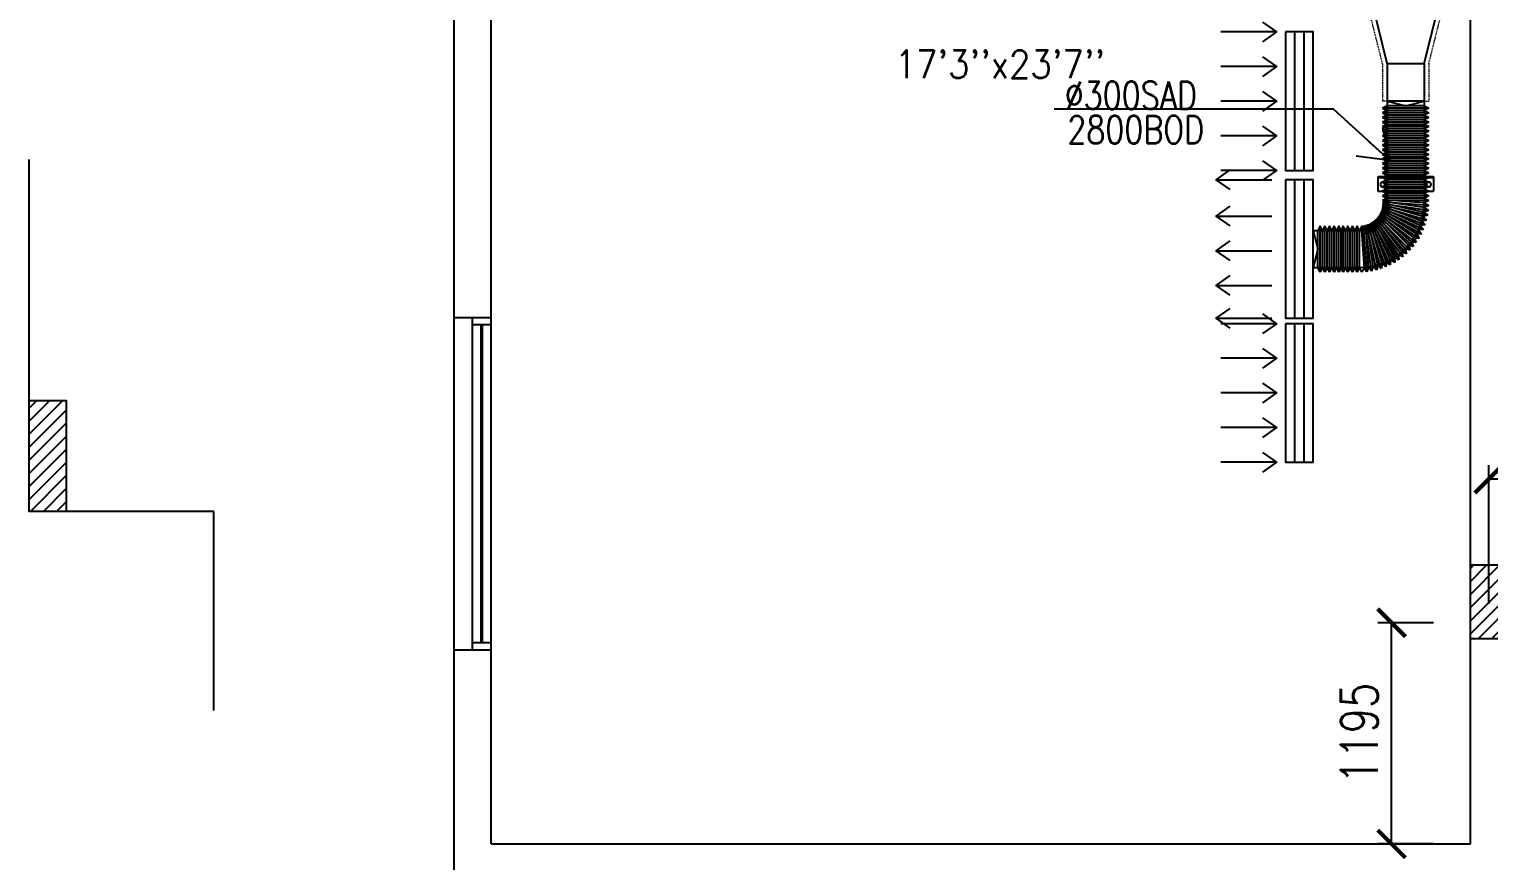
# Model space of a CAD drawing. Header units: millimetres. Extents: x -1288794 to 2153086, y -2701644 to -1428868.
# Drawn here: x 1822585 to 1830485, y -1502221 to -1497720 of the extents above; entities that cross this region are included whole.
import ezdxf

# ---------------------------------------------------------------- set-up
doc = ezdxf.new("R2010")
doc.units = ezdxf.units.MM
doc.header["$LTSCALE"] = 100
doc.header["$PDMODE"] = 34
doc.linetypes.add('DASHED2', pattern=[9.525, 6.35, -3.175])
doc.linetypes.add('HIDDEN', pattern=[9.525, 6.35, -3.175])
for name, color, linetype in [('A-ANNO-TEXT', 8, 'Continuous'), ('A-FLOR-OVHD', 4, 'DASHED2'), ('A-GLAZ', 5, 'Continuous'), ('A-WALL-FULL', 8, 'Continuous'), ('AC-SAD', 3, 'Continuous'), ('AC-SAD TEXT', 3, 'Continuous'), ('M-HANGER', 30, 'Continuous'), ('RAD DIF', 10, 'Continuous'), ('RETURN GRILL RIGHT', 1, 'Continuous'), ('S-COL- HACT.', 9, 'Continuous'), ('S-COL.', 8, 'Continuous'), ('SUPPLY GRILL RIGHT', 3, 'Continuous')]:
    doc.layers.add(name, color=color, linetype=linetype)
doc.layers.add('INSULATION', color=1, linetype='Continuous', lineweight=5)
doc.styles.add('ROMANS', font='romans.shx', dxfattribs={"width": 0.8})
doc.styles.add('SIMPLEX', font='simplex.shx', dxfattribs={"width": 0.8})
doc.dimstyles.new('100 of DIM2', dxfattribs={"dimscale": 0, "dimtxt": 200, "dimasz": 150, "dimexe": 75, "dimexo": 200, "dimgap": 75, "dimtad": 1, "dimdec": 0, "dimrnd": 5, "dimzin": 0, "dimdsep": 46, "dimtxsty": 'ROMANS', "dimblk": 'ARCHTICK', "dimcen": 100, "dimclrd": 94, "dimclre": 94, "dimclrt": 2, "dimadec": 0, "dimazin": 0, "dimtfac": 1, "dimtdec": 0, "dimtofl": 0, "dimtmove": 2, "dimatfit": 3, "dimldrblk": 'OPEN90', "dimfxl": 75, "dimtolj": 1, "dimtzin": 0, "dimarcsym": 0})

# ---------------------------------------------------------------- blocks, each defined once
blk = doc.blocks.new('W-180')
for p, q in [((1800, 100), (0, 100)), ((40, 0), (40, 100)), ((1760, 100), (1760, 0)), ((1800, 0), (0, 0))]:
    blk.add_line(p, q)
at = {"linetype": 'Continuous'}
for p, q in [((1760, 53), (40, 53)), ((1760, 47), (40, 47))]:
    blk.add_line(p, q, dxfattribs=at)
blk = doc.blocks.new('_ArchTick')
at = {"color": 0, "linetype": 'ByBlock', "const_width": 0.15}
blk.add_lwpolyline([(-0.5, -0.5), (0.5, 0.5)], dxfattribs=at)
blk = doc.blocks.new('*D710')
at = {"layer": 'Defpoints', "color": 0, "transparency": 16777216}
for p in [(1829959.3, -1500932.7), (1830385.3, -1500932.7), (1830385.3, -1502129.9)]:
    blk.add_point(p, dxfattribs=at)
at = {"layer": 'RAD DIF', "color": 94, "lineweight": -2, "transparency": 16777216}
for p, q in [((1830185.3, -1500932.7), (1829884.3, -1500932.7)), ((1829959.3, -1502129.9), (1829959.3, -1500932.7)), ((1830185.3, -1502129.9), (1829884.3, -1502129.9))]:
    blk.add_line(p, q, dxfattribs=at)
at = {"layer": 'RAD DIF', "color": 94, "lineweight": -2, "transparency": 16777216, "xscale": 150, "yscale": 150, "zscale": 150}
for p, rotation in [((1829959.3, -1500932.7), 90), ((1829959.3, -1502129.9), 270)]:
    blk.add_blockref('_ArchTick', p, dxfattribs=dict(at, rotation=rotation))
at = {"layer": 'RAD DIF', "color": 2, "transparency": 16777216, "insert": (1829784.3, -1501531.3), "char_height": 200, "attachment_point": 5, "rotation": 90, "style": 'ROMANS'}
blk.add_mtext('\\A1;1195', dxfattribs=at)
blk = doc.blocks.new('*D713')
at = {"layer": 'Defpoints', "color": 0, "transparency": 16777216}
for p in [(1830485.3, -1500155.3), (1830485.3, -1501029.9), (1832285.3, -1501029.9)]:
    blk.add_point(p, dxfattribs=at)
at = {"layer": 'RAD DIF', "color": 94, "lineweight": -2, "transparency": 16777216}
for p, q in [((1830485.3, -1500829.9), (1830485.3, -1500080.3)), ((1832285.3, -1500829.9), (1832285.3, -1500080.3)), ((1832285.3, -1500155.3), (1830485.3, -1500155.3))]:
    blk.add_line(p, q, dxfattribs=at)
at = {"layer": 'RAD DIF', "color": 94, "lineweight": -2, "transparency": 16777216, "xscale": 150, "yscale": 150, "zscale": 150, "rotation": 180}
blk.add_blockref('_ArchTick', (1830485.3, -1500155.3), dxfattribs=at)
at = {"layer": 'RAD DIF', "color": 94, "lineweight": -2, "transparency": 16777216, "xscale": 150, "yscale": 150, "zscale": 150}
blk.add_blockref('_ArchTick', (1832285.3, -1500155.3), dxfattribs=at)
at = {"layer": 'RAD DIF', "color": 2, "transparency": 16777216, "insert": (1831385.3, -1499980.3), "char_height": 200, "attachment_point": 5, "style": 'ROMANS'}
blk.add_mtext('\\A1;1800', dxfattribs=at)
blk = doc.blocks.new('*U659')
at = {"layer": 'AC-SAD'}
for p, q in [((-25, 0, 0), (-12.5, 25, 0)), ((-12.5, 25, 0), (-12.5, -225, 0)), ((-12.5, 25, 0), (0, 0, 0)), ((-25, 0, 0), (-25, -200, 0)), ((-25, -200, 0), (-12.5, -225, 0)), ((-12.5, -225, 0), (0, -200, 0))]:
    blk.add_line(p, q, dxfattribs=at)
blk = doc.blocks.new('*U660')
at = {"layer": 'AC-SAD', "color": 0, "linetype": 'ByBlock', "lineweight": -2, "transparency": 16777216}
for p, rotation in [((1830079.7, -1498849.2, 0), 237.2595545639541), ((1830092.4, -1498827.7, 0), 241.3521102434598), ((1830103.6, -1498805.3, 0), 245.4446659229654), ((1830113.2, -1498782.2, 0), 249.5372216024713), ((1830121.1, -1498758.5, 0), 253.6297772819771), ((1830127.3, -1498734.3, 0), 257.7223329614827), ((1830131.7, -1498709.7, 0), 261.8148886409884), ((1830134.4, -1498684.9, 0), 265.9074443204942), ((1830135.3, -1498659.9, 0), 270), ((1829810, -1499009, 0), 184.0563307303788), ((1829834.9, -1499006.3, 0), 188.1488864098845), ((1829859.5, -1499001.9, 0), 192.2414420893903), ((1829883.7, -1498995.8, 0), 196.3339977688963), ((1829907.4, -1498987.9, 0), 200.426553448402), ((1829930.5, -1498978.3, 0), 204.5191091279078), ((1829952.9, -1498967.1, 0), 208.6116648074137), ((1829974.4, -1498954.4, 0), 212.7042204869196), ((1829994.9, -1498940.1, 0), 216.7967761664252), ((1830014.4, -1498924.5, 0), 220.8893318459309), ((1830032.7, -1498907.4, 0), 224.9818875254366), ((1830049.7, -1498889.2, 0), 229.0744432049424), ((1830065.4, -1498869.7, 0), 233.1669988844482)]:
    blk.add_blockref('*U659', p, dxfattribs=dict(at, rotation=rotation))
blk = doc.blocks.new('*U420')
at = {"linetype": 'Continuous'}
for p, q in [((-37.5, -131.8), (-37.5, 168.2)), ((42.5, 168.2), (-37.5, 168.2)), ((37.5, -131.8), (37.5, 168.2)), ((42.5, -131.8), (42.5, 168.2)), ((42.5, 118.2), (-37.5, 118.2)), ((42.5, -81.8), (-37.5, -81.8)), ((42.5, -131.8), (-37.5, -131.8))]:
    blk.add_line(p, q, dxfattribs=at)
for centre in [(0, 143.2), (0, -106.8)]:
    blk.add_circle(centre, 12.5, dxfattribs=at)
blk = doc.blocks.new('RETURN GRILL RIGHT')
at = {"layer": 'RETURN GRILL RIGHT'}
for p, q in [((375, 25), (-375, 25)), ((375, -25), (-375, -25))]:
    blk.add_line(p, q, dxfattribs=at)
blk.add_lwpolyline([(-375, -75), (375, -75), (375, 75), (-375, 75)], close=True, dxfattribs=at)
for points in [[(-375, -125), (-375, -425)], [(-187.5, -125), (-187.5, -425)], [(0, -125), (0, -425)], [(187.5, -125), (187.5, -425)], [(375, -125), (375, -425)]]:
    blk.add_leader(points, dimstyle='100 of DIM2', override={"dimscale": 1, "dimasz": 75, "dimtad": 0, "dimclrd": 0, "dimfxl": 0.2}, dxfattribs=at)
blk = doc.blocks.new('SUPPLY GRILL RIGHT')
at = {"layer": 'SUPPLY GRILL RIGHT'}
for p, q in [((375, 25), (-375, 25)), ((375, -25), (375, 25)), ((375, -25), (-375, -25)), ((375, -75), (375, -25))]:
    blk.add_line(p, q, dxfattribs=at)
blk.add_lwpolyline([(-375, -75), (375, -75), (375, 75), (-375, 75)], close=True, dxfattribs=at)
for points in [[(-375, -450), (-375, -150)], [(-178.5, -450), (-178.5, -150)], [(9, -450), (9, -150)], [(196.5, -450), (196.5, -150)], [(375, -450), (375, -150)]]:
    blk.add_leader(points, dimstyle='100 of DIM2', override={"dimscale": 1, "dimasz": 75, "dimtad": 0, "dimclrd": 0, "dimfxl": 0.2}, dxfattribs=at)

msp = doc.modelspace()

# ---------------------------------------------------------------- hatches: boundary and pattern name
at = {"layer": 'S-COL- HACT.', "linetype": 'Continuous', "ltscale": 3}
h = msp.add_hatch(dxfattribs=at)
h.set_pattern_fill('ANSI31', color=256, scale=400, style=0)
h.set_pattern_definition([(45, (2946940.44, -1108967.893), (-35.355339, 35.355339), [])])
h.paths.add_polyline_path([(1822585.3, -1500329.9), (1822585.3, -1499729.9), (1822785.3, -1499729.9), (1822785.3, -1500329.9)])
h = msp.add_hatch(dxfattribs=at)
h.set_pattern_fill('ANSI31', color=256, scale=400, style=0)
h.set_pattern_definition([(45, (2067480.445, -1509404.66), (-35.355339, 35.355339), [])])
h.paths.add_polyline_path([(1830885.3, -1500619.9), (1830385.3, -1500619.9), (1830385.3, -1501019.9), (1830885.3, -1501019.9)])

# ---------------------------------------------------------------- linework, layer by layer
at = {"layer": 'A-FLOR-OVHD', "ltscale": 3}
msp.add_lwpolyline([(1850585.3, -1508679.9), (1850585.3, -1509979.9), (1837785.3, -1509979.9), (1837785.3, -1508679.9), (1836485.3, -1508679.9), (1836485.3, -1509979.9), (1832185.3, -1509979.9), (1832185.3, -1509579.9), (1830585.3, -1509579.9), (1830585.3, -1509979.9), (1823585.3, -1509979.9), (1823585.3, -1500329.9), (1822585.3, -1500329.9), (1822585.3, -1495829.9)], dxfattribs=at)
msp.add_lwpolyline([(1850585.3, -1508679.9), (1850585.3, -1509979.9), (1837785.3, -1509979.9), (1837785.3, -1508679.9), (1836485.3, -1508679.9), (1836485.3, -1509979.9), (1832185.3, -1509979.9), (1832185.3, -1509579.9), (1830585.3, -1509579.9), (1830585.3, -1509979.9), (1823585.3, -1509979.9), (1823585.3, -1500329.9), (1822585.3, -1500329.9), (1822585.3, -1495829.9)], dxfattribs=at)
at = {"layer": 'A-GLAZ', "ltscale": 3}
msp.add_line((1824885.3, -1501079.9), (1824885.3, -1499279.9), dxfattribs=at)
at = {"layer": 'A-WALL-FULL', "ltscale": 3}
for p, q in [((1830385.3, -1502129.9), (1830385.3, -1496229.9)), ((1824885.3, -1499279.9), (1824885.3, -1497529.9)), ((1825085.3, -1499279.9), (1825085.3, -1497529.9)), ((1824885.3, -1499279.9), (1825085.3, -1499279.9)), ((1822585.3, -1500329.9), (1822585.3, -1499729.9, 0)), ((1822585.3, -1499729.9, 0), (1822785.3, -1499729.9)), ((1822785.3, -1499729.9), (1822785.3, -1500329.9)), ((1822785.3, -1500329.9), (1822585.3, -1500329.9)), ((1824885.3, -1502329.9), (1824885.3, -1501079.9)), ((1824885.3, -1501079.9), (1825085.3, -1501079.9)), ((1825085.3, -1502129.9), (1825085.3, -1501079.9)), ((1825085.3, -1502129.9), (1830385.3, -1502129.9))]:
    msp.add_line(p, q, dxfattribs=at)
at = {"layer": 'A-WALL-FULL', "linetype": 'Continuous', "ltscale": 3}
msp.add_lwpolyline([(1822585.3, -1499729.9), (1822785.3, -1499729.9), (1822785.3, -1500329.9), (1822585.3, -1500329.9)], close=True, dxfattribs=at)
at = {"layer": 'AC-SAD'}
for p, q in [((1829935.3, -1497904.9), (1829860.3, -1497604.9)), ((1830135.3, -1497904.9), (1830210.3, -1497604.9)), ((1829935.3, -1497904.9), (1829935.3, -1498659.9)), ((1829935.3, -1497904.9), (1830135.3, -1497904.9)), ((1830135.3, -1497904.9), (1830135.3, -1498659.9)), ((1829935.3, -1498134.9), (1829910.3, -1498147.4)), ((1830160.3, -1498147.4, 0), (1829910.3, -1498147.4)), ((1829910.3, -1498147.4), (1829935.3, -1498159.9)), ((1830135.3, -1498109.9, 0), (1829935.3, -1498109.9)), ((1829935.3, -1498109.9), (1830035.3, -1498134.9)), ((1830135.3, -1498134.9, 0), (1829935.3, -1498134.9)), ((1830035.3, -1498134.9), (1830135.3, -1498109.9, 0)), ((1830135.3, -1498134.9), (1830160.3, -1498147.4)), ((1830160.3, -1498147.4), (1830135.3, -1498159.9)), ((1829935.3, -1498159.9), (1829910.3, -1498172.4)), ((1830160.3, -1498172.4, 0), (1829910.3, -1498172.4)), ((1829910.3, -1498172.4), (1829935.3, -1498184.9)), ((1829935.3, -1498184.9), (1829910.3, -1498197.4)), ((1830160.3, -1498197.4, 0), (1829910.3, -1498197.4)), ((1829910.3, -1498197.4), (1829935.3, -1498209.9)), ((1829935.3, -1498209.9), (1829910.3, -1498222.4)), ((1830160.3, -1498222.4, 0), (1829910.3, -1498222.4)), ((1829910.3, -1498222.4), (1829935.3, -1498234.9)), ((1829935.3, -1498234.9), (1829910.3, -1498247.4)), ((1830135.3, -1498159.9, 0), (1829935.3, -1498159.9)), ((1830135.3, -1498184.9, 0), (1829935.3, -1498184.9)), ((1830135.3, -1498209.9, 0), (1829935.3, -1498209.9)), ((1830135.3, -1498234.9, 0), (1829935.3, -1498234.9)), ((1830135.3, -1498159.9), (1830160.3, -1498172.4)), ((1830160.3, -1498172.4), (1830135.3, -1498184.9)), ((1830135.3, -1498184.9), (1830160.3, -1498197.4)), ((1830160.3, -1498197.4), (1830135.3, -1498209.9)), ((1830135.3, -1498209.9), (1830160.3, -1498222.4)), ((1830160.3, -1498222.4), (1830135.3, -1498234.9)), ((1830135.3, -1498234.9), (1830160.3, -1498247.4)), ((1830160.3, -1498247.4, 0), (1829910.3, -1498247.4)), ((1829910.3, -1498247.4), (1829935.3, -1498259.9)), ((1829935.3, -1498259.9), (1829910.3, -1498272.4)), ((1830160.3, -1498272.4, 0), (1829910.3, -1498272.4)), ((1829910.3, -1498272.4), (1829935.3, -1498284.9)), ((1829935.3, -1498284.9, 0), (1829910.3, -1498297.4, 0)), ((1830160.3, -1498297.4), (1829910.3, -1498297.4, 0)), ((1829910.3, -1498297.4, 0), (1829935.3, -1498309.9, 0)), ((1829935.3, -1498309.9, 0), (1829910.3, -1498322.4, 0)), ((1830135.3, -1498259.9, 0), (1829935.3, -1498259.9)), ((1830135.3, -1498284.9), (1829935.3, -1498284.9, 0)), ((1830135.3, -1498309.9), (1829935.3, -1498309.9, 0)), ((1830160.3, -1498247.4), (1830135.3, -1498259.9)), ((1830135.3, -1498259.9), (1830160.3, -1498272.4)), ((1830160.3, -1498272.4), (1830135.3, -1498284.9)), ((1830135.3, -1498284.9, 0), (1830160.3, -1498297.4, 0)), ((1830160.3, -1498297.4, 0), (1830135.3, -1498309.9, 0)), ((1830135.3, -1498309.9, 0), (1830160.3, -1498322.4, 0)), ((1830160.3, -1498322.4), (1829910.3, -1498322.4, 0)), ((1829910.3, -1498322.4, 0), (1829935.3, -1498334.9, 0)), ((1829935.3, -1498334.9, 0), (1829910.3, -1498347.4, 0)), ((1830160.3, -1498347.4), (1829910.3, -1498347.4, 0)), ((1829910.3, -1498347.4, 0), (1829935.3, -1498359.9, 0)), ((1829935.3, -1498359.9, 0), (1829910.3, -1498372.4, 0)), ((1830160.3, -1498372.4), (1829910.3, -1498372.4, 0)), ((1829910.3, -1498372.4, 0), (1829935.3, -1498384.9, 0)), ((1829935.3, -1498384.9, 0), (1829910.3, -1498397.4, 0)), ((1830135.3, -1498334.9), (1829935.3, -1498334.9, 0)), ((1830135.3, -1498359.9), (1829935.3, -1498359.9, 0)), ((1830135.3, -1498384.9), (1829935.3, -1498384.9, 0)), ((1830160.3, -1498322.4, 0), (1830135.3, -1498334.9, 0)), ((1830135.3, -1498334.9, 0), (1830160.3, -1498347.4, 0)), ((1830160.3, -1498347.4, 0), (1830135.3, -1498359.9, 0)), ((1830135.3, -1498359.9, 0), (1830160.3, -1498372.4, 0)), ((1830160.3, -1498372.4, 0), (1830135.3, -1498384.9, 0)), ((1830135.3, -1498384.9, 0), (1830160.3, -1498397.4, 0)), ((1830160.3, -1498397.4), (1829910.3, -1498397.4, 0)), ((1829910.3, -1498397.4, 0), (1829935.3, -1498409.9, 0)), ((1829935.3, -1498409.9, 0), (1829910.3, -1498422.4, 0)), ((1830160.3, -1498422.4), (1829910.3, -1498422.4, 0)), ((1829910.3, -1498422.4, 0), (1829935.3, -1498434.9, 0)), ((1829935.3, -1498434.9, 0), (1829910.3, -1498447.4, 0)), ((1830160.3, -1498447.4), (1829910.3, -1498447.4, 0)), ((1829910.3, -1498447.4, 0), (1829935.3, -1498459.9, 0)), ((1829935.3, -1498459.9, 0), (1829910.3, -1498472.4, 0)), ((1830135.3, -1498409.9), (1829935.3, -1498409.9, 0)), ((1830135.3, -1498434.9), (1829935.3, -1498434.9, 0)), ((1830135.3, -1498459.9), (1829935.3, -1498459.9, 0)), ((1830160.3, -1498397.4, 0), (1830135.3, -1498409.9, 0)), ((1830135.3, -1498409.9, 0), (1830160.3, -1498422.4, 0)), ((1830160.3, -1498422.4, 0), (1830135.3, -1498434.9, 0)), ((1830135.3, -1498434.9, 0), (1830160.3, -1498447.4, 0)), ((1830160.3, -1498447.4, 0), (1830135.3, -1498459.9, 0)), ((1830135.3, -1498459.9, 0), (1830160.3, -1498472.4, 0)), ((1830160.3, -1498472.4), (1829910.3, -1498472.4, 0)), ((1829910.3, -1498472.4, 0), (1829935.3, -1498484.9, 0)), ((1829935.3, -1498484.9, 0), (1829910.3, -1498497.4, 0)), ((1830160.3, -1498497.4), (1829910.3, -1498497.4, 0)), ((1829910.3, -1498497.4, 0), (1829935.3, -1498509.9, 0)), ((1829935.3, -1498509.9, 0), (1829910.3, -1498522.4, 0)), ((1830160.3, -1498522.4, 0), (1829910.3, -1498522.4, 0)), ((1829910.3, -1498522.4, 0), (1829935.3, -1498534.9, 0)), ((1829935.3, -1498534.9, 0), (1829910.3, -1498547.4, 0)), ((1830160.3, -1498547.4, 0), (1829910.3, -1498547.4, 0)), ((1829910.3, -1498547.4, 0), (1829935.3, -1498559.9, 0)), ((1830135.3, -1498484.9), (1829935.3, -1498484.9, 0)), ((1830135.3, -1498509.9, 0), (1829935.3, -1498509.9, 0)), ((1830135.3, -1498534.9, 0), (1829935.3, -1498534.9, 0)), ((1830160.3, -1498472.4, 0), (1830135.3, -1498484.9, 0)), ((1830135.3, -1498484.9, 0), (1830160.3, -1498497.4, 0)), ((1830160.3, -1498497.4, 0), (1830135.3, -1498509.9, 0)), ((1830135.3, -1498509.9, 0), (1830160.3, -1498522.4, 0)), ((1830160.3, -1498522.4, 0), (1830135.3, -1498534.9, 0)), ((1830135.3, -1498534.9, 0), (1830160.3, -1498547.4, 0)), ((1830160.3, -1498547.4, 0), (1830135.3, -1498559.9, 0)), ((1829935.3, -1498559.9, 0), (1829910.3, -1498572.4, 0)), ((1830160.3, -1498572.4, 0), (1829910.3, -1498572.4, 0)), ((1829910.3, -1498572.4, 0), (1829935.3, -1498584.9, 0)), ((1829935.3, -1498584.9, 0), (1829910.3, -1498597.4, 0)), ((1830160.3, -1498597.4, 0), (1829910.3, -1498597.4, 0)), ((1829910.3, -1498597.4, 0), (1829935.3, -1498609.9, 0)), ((1829935.3, -1498609.9, 0), (1829910.3, -1498622.4, 0)), ((1830160.3, -1498622.4, 0), (1829910.3, -1498622.4, 0)), ((1829910.3, -1498622.4, 0), (1829935.3, -1498634.9, 0)), ((1830135.3, -1498559.9, 0), (1829935.3, -1498559.9, 0)), ((1830135.3, -1498584.9, 0), (1829935.3, -1498584.9, 0)), ((1830135.3, -1498609.9, 0), (1829935.3, -1498609.9, 0)), ((1830135.3, -1498559.9, 0), (1830160.3, -1498572.4, 0)), ((1830160.3, -1498572.4, 0), (1830135.3, -1498584.9, 0)), ((1830135.3, -1498584.9, 0), (1830160.3, -1498597.4, 0)), ((1830160.3, -1498597.4, 0), (1830135.3, -1498609.9, 0)), ((1830135.3, -1498609.9, 0), (1830160.3, -1498622.4, 0)), ((1830160.3, -1498622.4, 0), (1830135.3, -1498634.9, 0)), ((1829572.8, -1498784.9), (1829560.3, -1498809.9)), ((1829572.8, -1499034.9, 0), (1829572.8, -1498784.9)), ((1829585.3, -1498809.9), (1829572.8, -1498784.9)), ((1829597.8, -1498784.9), (1829585.3, -1498809.9)), ((1829597.8, -1499034.9, 0), (1829597.8, -1498784.9)), ((1829610.3, -1498809.9), (1829597.8, -1498784.9)), ((1829622.8, -1498784.9), (1829610.3, -1498809.9)), ((1829622.8, -1499034.9, 0), (1829622.8, -1498784.9)), ((1829635.3, -1498809.9), (1829622.8, -1498784.9)), ((1829647.8, -1498784.9), (1829635.3, -1498809.9)), ((1829647.8, -1499034.9, 0), (1829647.8, -1498784.9)), ((1829660.3, -1498809.9), (1829647.8, -1498784.9)), ((1829672.8, -1498784.9), (1829660.3, -1498809.9)), ((1829672.8, -1499034.9, 0), (1829672.8, -1498784.9)), ((1829685.3, -1498809.9), (1829672.8, -1498784.9)), ((1829697.8, -1498784.9), (1829685.3, -1498809.9)), ((1829697.8, -1499034.9, 0), (1829697.8, -1498784.9)), ((1829710.3, -1498809.9), (1829697.8, -1498784.9)), ((1829722.8, -1498784.9), (1829710.3, -1498809.9)), ((1829722.8, -1499034.9, 0), (1829722.8, -1498784.9)), ((1829735.3, -1498809.9), (1829722.8, -1498784.9)), ((1829747.8, -1498784.9), (1829735.3, -1498809.9)), ((1829747.8, -1499034.9, 0), (1829747.8, -1498784.9)), ((1829760.3, -1498809.9), (1829747.8, -1498784.9)), ((1829772.8, -1498784.9), (1829760.3, -1498809.9)), ((1829772.8, -1499034.9, 0), (1829772.8, -1498784.9)), ((1829785.3, -1498809.9), (1829772.8, -1498784.9)), ((1829797.8, -1498784.9), (1829785.3, -1498809.9)), ((1829809.3, -1498807.9), (1829797.8, -1498784.9)), ((1829535.3, -1498809.9), (1829785.3, -1498809.9)), ((1829535.3, -1498809.9), (1829560.3, -1498909.9)), ((1829560.3, -1499009.9, 0), (1829560.3, -1498809.9)), ((1829585.3, -1499009.9, 0), (1829585.3, -1498809.9)), ((1829610.3, -1499009.9, 0), (1829610.3, -1498809.9)), ((1829635.3, -1499009.9, 0), (1829635.3, -1498809.9)), ((1829660.3, -1499009.9, 0), (1829660.3, -1498809.9)), ((1829685.3, -1499009.9, 0), (1829685.3, -1498809.9)), ((1829710.3, -1499009.9, 0), (1829710.3, -1498809.9)), ((1829735.3, -1499009.9, 0), (1829735.3, -1498809.9)), ((1829760.3, -1499009.9, 0), (1829760.3, -1498809.9)), ((1829785.3, -1499009.9), (1829785.3, -1498809.9)), ((1829785.3, -1499009.9, 0), (1829785.3, -1498809.9)), ((1829795.9, -1498809.5, 0), (1829810.3, -1499009.9)), ((1829560.3, -1498909.9), (1829535.3, -1499009.9)), ((1829535.3, -1499009.9), (1829785.3, -1499009.9)), ((1829572.8, -1499034.9), (1829560.3, -1499009.9)), ((1829585.3, -1499009.9), (1829572.8, -1499034.9)), ((1829597.8, -1499034.9), (1829585.3, -1499009.9)), ((1829610.3, -1499009.9), (1829597.8, -1499034.9)), ((1829622.8, -1499034.9), (1829610.3, -1499009.9)), ((1829635.3, -1499009.9), (1829622.8, -1499034.9)), ((1829647.8, -1499034.9), (1829635.3, -1499009.9)), ((1829660.3, -1499009.9), (1829647.8, -1499034.9)), ((1829672.8, -1499034.9), (1829660.3, -1499009.9)), ((1829685.3, -1499009.9), (1829672.8, -1499034.9)), ((1829697.8, -1499034.9), (1829685.3, -1499009.9)), ((1829710.3, -1499009.9), (1829697.8, -1499034.9)), ((1829722.8, -1499034.9), (1829710.3, -1499009.9)), ((1829735.3, -1499009.9), (1829722.8, -1499034.9)), ((1829747.8, -1499034.9), (1829735.3, -1499009.9)), ((1829760.3, -1499009.9), (1829747.8, -1499034.9)), ((1829772.8, -1499034.9), (1829760.3, -1499009.9)), ((1829785.3, -1499009.9), (1829772.8, -1499034.9)), ((1829797.8, -1499034.9), (1829785.3, -1499009.9)), ((1829810.3, -1499009.9), (1829797.8, -1499034.9))]:
    msp.add_line(p, q, dxfattribs=at)
for radius in [150, 350]:
    msp.add_arc((1829785.3, -1498659.9, 0), radius, 270, 0, dxfattribs=at)
at = {"layer": 'INSULATION', "linetype": 'HIDDEN', "ltscale": 0.01}
for p, q in [((1829910.3, -1497908), (1829835.3, -1497608)), ((1830160.3, -1497908), (1830235.3, -1497608)), ((1829910.3, -1497908), (1829910.3, -1498109.9)), ((1830160.3, -1497908), (1830160.3, -1498109.9)), ((1829935.3, -1498109.9), (1829910.3, -1498109.9)), ((1830135.3, -1498109.9, 0), (1830160.3, -1498109.9))]:
    msp.add_line(p, q, dxfattribs=at)
at = {"layer": 'S-COL.', "linetype": 'Continuous', "ltscale": 3}
for points in [[(1822585.3, -1500329.9), (1822585.3, -1499729.9), (1822785.3, -1499729.9), (1822785.3, -1500329.9)], [(1822585.3, -1500329.9), (1822585.3, -1499729.9), (1822785.3, -1499729.9), (1822785.3, -1500329.9)], [(1822585.3, -1500329.9), (1822585.3, -1499729.9), (1822785.3, -1499729.9), (1822785.3, -1500329.9)], [(1830885.3, -1501019.9), (1830385.3, -1501019.9), (1830385.3, -1500619.9), (1830885.3, -1500619.9)]]:
    msp.add_lwpolyline(points, close=True, dxfattribs=at)

# ---------------------------------------------------------------- block references
at = {"layer": 'A-GLAZ', "ltscale": 3, "xscale": -1, "rotation": 90}
msp.add_blockref('W-180', (1825085.3, -1499279.9), dxfattribs=at)
at = {"layer": 'AC-SAD'}
msp.add_blockref('*U660', (0, 0), dxfattribs=at)
at = {"layer": 'M-HANGER', "xscale": -1, "rotation": 270}
msp.add_blockref('*U420', (1830017.1, -1498559.9, 0), dxfattribs=at)
at = {"layer": 'RETURN GRILL RIGHT', "rotation": 270}
for p in [(1829460.3, -1498109.9), (1829460.3, -1499688.9)]:
    msp.add_blockref('RETURN GRILL RIGHT', p, dxfattribs=at)
at = {"layer": 'SUPPLY GRILL RIGHT', "rotation": 270}
msp.add_blockref('SUPPLY GRILL RIGHT', (1829460.3, -1498909.9), dxfattribs=at)

# ---------------------------------------------------------------- texts
at = {"layer": 'A-ANNO-TEXT', "style": 'ROMANS', "width": 0.9}
msp.add_text("17'3''x23'7''", height=150, dxfattribs=at).set_placement((1827269.3, -1497984.3))
at = {"layer": 'AC-SAD TEXT', "style": 'SIMPLEX', "width": 0.8}
for s, p in [('%%C300SAD', (1828190.2, -1498152.3)), ('2800BOD', (1828203.8, -1498338.2))]:
    msp.add_text(s, height=150, dxfattribs=at).set_placement(p)

# ---------------------------------------------------------------- dimensions: what is measured, and where the dimension line sits
at = {"layer": 'RAD DIF'}
dim = msp.add_linear_dim(base=(1830485.3, -1500155.3), p1=(1832285.3, -1501029.9), p2=(1830485.3, -1501029.9), dimstyle='100 of DIM2', override={"dimscale": 1, "dimfxl": 0.2}, dxfattribs=at)
dim.commit()
dim.dimension.update_dxf_attribs({"geometry": '*D713', "text_midpoint": (1831385.3, -1499980.3)})
dim = msp.add_linear_dim(base=(1829959.3, -1500932.7), p1=(1830385.3, -1502129.9), p2=(1830385.3, -1500932.7), angle=90, dimstyle='100 of DIM2', override={"dimscale": 1, "dimfxl": 0.2}, dxfattribs=at)
dim.commit()
dim.dimension.update_dxf_attribs({"geometry": '*D710', "text_midpoint": (1829784.3, -1501531.3)})

# ---------------------------------------------------------------- leaders
at = {"layer": 'AC-SAD TEXT'}
msp.add_leader([(1829949.3, -1498430.9), (1829644.2, -1498152.3), (1828132.1, -1498152.3)], dimstyle='100 of DIM2', override={"dimscale": 1, "dimtad": 0, "dimfxl": 0.2}, dxfattribs=at)

doc.saveas('drawing.dxf')
